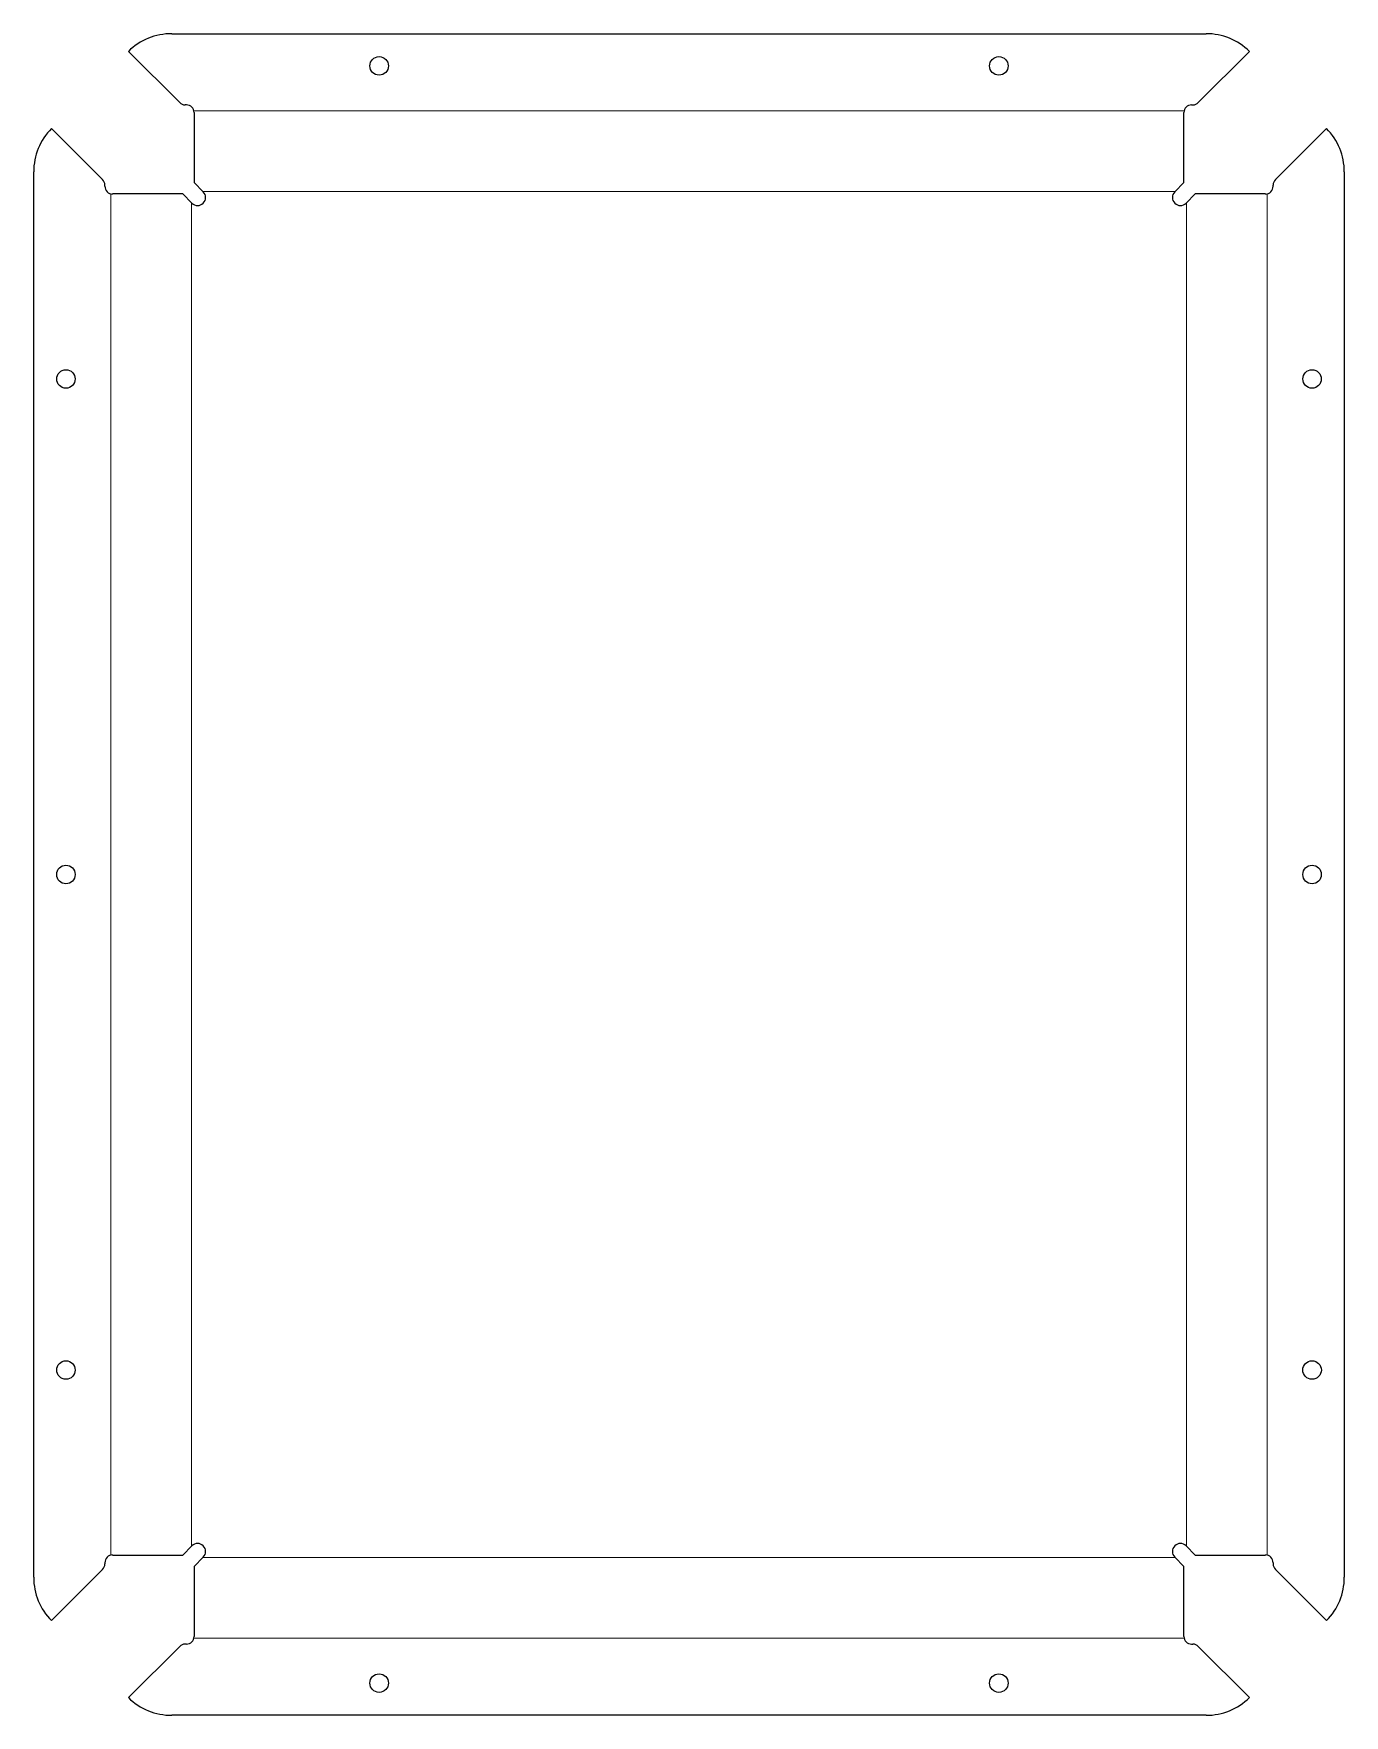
# Model space of a CAD drawing. Header units: inches. Extents: x -5.3 to 5.3, y -6.8 to 6.8.
import ezdxf

# ---------------------------------------------------------------- set-up
doc = ezdxf.new("R2010")
doc.units = ezdxf.units.IN
doc.header["$MEASUREMENT"] = 0

msp = doc.modelspace()

# ---------------------------------------------------------------- linework, layer by layer
at = {"linetype": 'Continuous', "lineweight": 25}
for p, q in [((-4.173, 6.787), (4.172, 6.787)), ((-4.109, 6.231), (-4.523, 6.644)), ((4.109, 6.231), (4.523, 6.644)), ((-4.055, 6.212), (-4.065, 6.212)), ((-3.993, 6.15), (-3.993, 5.585)), ((3.993, 5.585), (3.993, 6.15)), ((4.055, 6.212), (4.065, 6.212)), ((-4.731, 5.609), (-5.144, 6.023)), ((4.731, 5.609), (5.144, 6.023)), ((-5.287, -5.673), (-5.287, 5.672)), ((-3.993, 5.585), (-3.919, 5.511)), ((3.919, 5.511), (3.993, 5.585)), ((5.287, 5.672), (5.287, -5.673)), ((-4.712, 5.555), (-4.712, 5.565)), ((-4.085, 5.493), (-4.65, 5.493)), ((-4.011, 5.419), (-4.085, 5.493)), ((4.085, 5.493), (4.011, 5.419)), ((4.65, 5.493), (4.085, 5.493)), ((4.712, 5.555), (4.712, 5.565)), ((-4.085, -5.493), (-4.011, -5.419)), ((4.011, -5.419), (4.085, -5.493)), ((-4.712, -5.555), (-4.712, -5.565)), ((-4.65, -5.493), (-4.085, -5.493)), ((-3.919, -5.511), (-3.993, -5.585)), ((3.993, -5.585), (3.919, -5.511)), ((4.085, -5.493), (4.65, -5.493)), ((4.712, -5.555), (4.712, -5.565)), ((-4.731, -5.609), (-5.144, -6.023)), ((-3.993, -5.585), (-3.993, -6.15)), ((3.993, -6.15), (3.993, -5.585)), ((4.731, -5.609), (5.144, -6.023)), ((-4.109, -6.231), (-4.523, -6.644)), ((-4.055, -6.212), (-4.065, -6.212)), ((4.055, -6.212), (4.065, -6.212)), ((4.109, -6.231), (4.523, -6.644)), ((4.172, -6.787), (-4.173, -6.787))]:
    msp.add_line(p, q, dxfattribs=at)
at = {"color": 8, "linetype": 'Continuous', "lineweight": 0, "true_color": 0x808080}
for p, q in [((-3.995, 6.164), (3.995, 6.164)), ((-4.664, -5.495), (-4.664, 5.495)), ((-3.921, 5.513), (3.921, 5.513)), ((4.664, 5.495), (4.664, -5.495)), ((-4.013, -5.421), (-4.013, 5.421)), ((4.013, 5.421), (4.013, -5.421)), ((3.921, -5.513), (-3.921, -5.513)), ((3.995, -6.164), (-3.995, -6.164))]:
    msp.add_line(p, q, dxfattribs=at)
at = {"linetype": 'Continuous', "lineweight": 25}
for centre, radius in [((-2.5, 6.527), 0.0747), ((2.5, 6.527), 0.0748), ((-5.027, 4), 0.0747), ((5.027, 4), 0.0747), ((-5.027, 0), 0.0747), ((5.027, 0), 0.0747), ((-5.027, -4), 0.0747), ((5.027, -4), 0.0748), ((-2.5, -6.527), 0.0747), ((2.5, -6.527), 0.0748)]:
    msp.add_circle(centre, radius, dxfattribs=at)
for centre, radius, start, end in [((-4.173, 6.287), 0.5, 90, 134.427), ((4.172, 6.287), 0.5, 45.573, 90), ((-4.065, 6.275), 0.0625, 225, 270), ((-4.055, 6.15), 0.0625, 0, 90), ((4.055, 6.15), 0.0625, 90, 180), ((4.065, 6.275), 0.0625, 270, 315), ((-4.787, 5.672), 0.5, 135.573, 180), ((4.787, 5.672), 0.5, 0, 44.427), ((-4.775, 5.565), 0.0625, 0, 45), ((4.775, 5.565), 0.0625, 135, 180), ((-4.65, 5.555), 0.0625, 180, 270), ((-3.965, 5.465), 0.065, 225, 45), ((3.965, 5.465), 0.065, 135, 315), ((4.65, 5.555), 0.0625, 270, 0), ((-3.965, -5.465), 0.065, 315, 135), ((3.965, -5.465), 0.065, 45, 225), ((-4.775, -5.565), 0.0625, 315, 0), ((-4.65, -5.555), 0.0625, 90, 180), ((4.65, -5.555), 0.0625, 0, 90), ((4.775, -5.565), 0.0625, 180, 225), ((-4.787, -5.673), 0.5, 180, 224.427), ((4.787, -5.673), 0.5, 315.573, 0), ((-4.065, -6.275), 0.0625, 90, 135), ((-4.055, -6.15), 0.0625, 270, 0), ((4.055, -6.15), 0.0625, 180, 270), ((4.065, -6.275), 0.0625, 45, 90), ((-4.173, -6.287), 0.5, 225.573, 270), ((4.172, -6.287), 0.5, 270, 314.427)]:
    msp.add_arc(centre, radius, start, end, dxfattribs=at)

doc.saveas('drawing.dxf')
